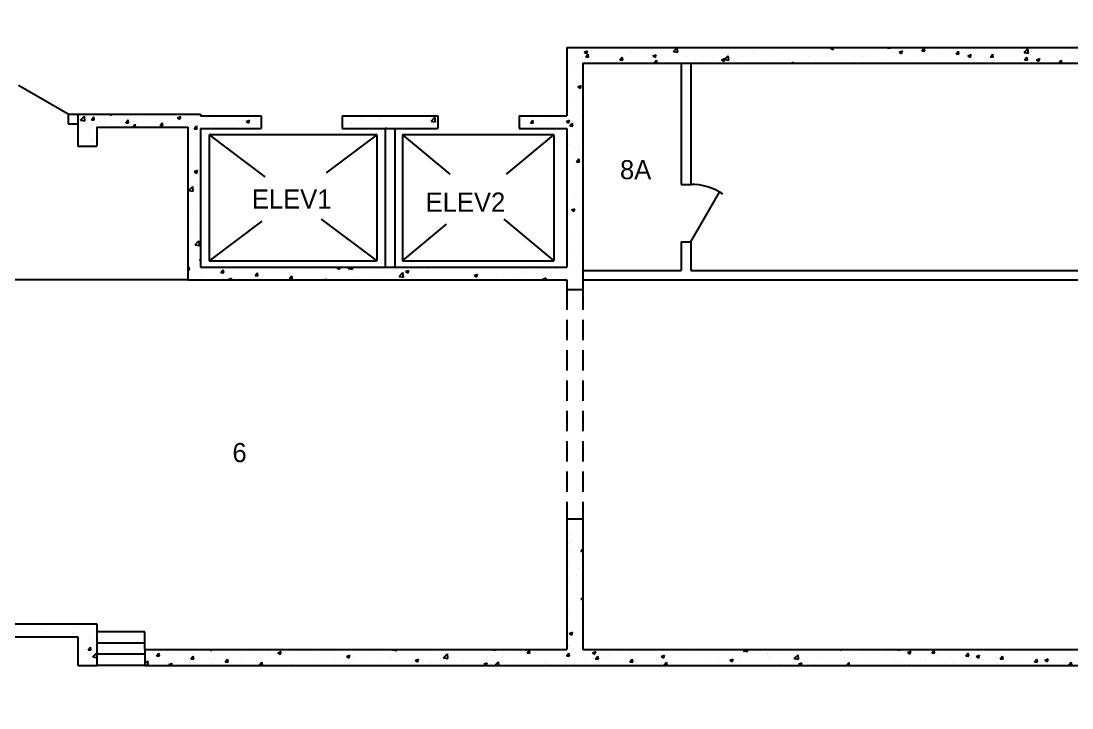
# Model space of a CAD drawing. Header units: inches. Extents: x -34849 to 37501, y -26482 to 39290.
# Drawn here: x 802 to 1461, y 13013 to 13444 of the extents above; entities that cross this region are included whole.
import ezdxf
from ezdxf.enums import TextEntityAlignment as Align

# ---------------------------------------------------------------- set-up
doc = ezdxf.new("R2010")
doc.units = ezdxf.units.IN
doc.header["$MEASUREMENT"] = 0
doc.linetypes.add('DASHED', pattern=[19.05, 12.7, -6.35])
for name, color, linetype in [('035$01DOOR', 150, 'Continuous'), ('035$01LOD', 251, 'Continuous'), ('035$01OFFICE', 7, 'Continuous'), ('035$01WAL', 7, 'Continuous'), ('035$04OFF', 7, 'Continuous')]:
    doc.layers.add(name, color=color, linetype=linetype)

# ---------------------------------------------------------------- blocks, each defined once
blk = doc.blocks.new('OFFICE')
at = {"color": 2, "linetype": 'Continuous'}
blk.add_attdef('OFFICE', text='', height=12, dxfattribs=at).set_placement((0, 0), align=Align.MIDDLE)

msp = doc.modelspace()

# ---------------------------------------------------------------- linework, layer by layer
at = {"layer": '035$01DOOR'}
for p, q in [((831.38, 13385.61), (800.2, 13403.61)), ((1222.11, 13305.61), (1240.11, 13336.79))]:
    msp.add_line(p, q, dxfattribs=at)
msp.add_arc((1222.11, 13305.61), 36, 55.77396, 90, dxfattribs=at)
at = {"layer": '035$01LOD'}
for p, q in [((919.71, 13372.61), (954.84, 13346.26)), ((1025.04, 13372.61), (919.71, 13372.61)), ((1025.04, 13372.61), (993.25, 13348.76)), ((1041.19, 13372.61), (1070.88, 13347.94)), ((1136.27, 13372.61), (1041.19, 13372.61)), ((1106.56, 13347.93), (1136.27, 13372.61)), ((952.82, 13318.45), (919.71, 13293.61)), ((990.14, 13319.79), (1025.04, 13293.61)), ((1041.19, 13293.61), (1068.84, 13316.59)), ((1104.89, 13319.68), (1136.27, 13293.61))]:
    msp.add_line(p, q, dxfattribs=at)
at = {"layer": '035$01LOD', "linetype": 'Continuous'}
for p, q in [((879.38, 13060.61), (849.38, 13060.61)), ((879.38, 13049.61), (879.38, 13060.61)), ((879.38, 13053.61), (849.38, 13053.61)), ((879.38, 13046.61), (849.38, 13046.61)), ((879.38, 13039.61), (849.38, 13039.61))]:
    msp.add_line(p, q, dxfattribs=at)
at = {"layer": '035$01WAL', "linetype": 'Continuous'}
for p, q in [((1144.39, 13427.61), (1658.38, 13427.61)), ((1144.39, 13427.61), (1144.39, 13384.61)), ((1154.39, 13417.61), (1658.38, 13417.61)), ((1154.39, 13417.61), (1154.39, 13377.61)), ((837.38, 13385.61), (914.38, 13385.61)), ((837.38, 13385.61), (837.38, 13365.61)), ((914.38, 13385.61), (914.38, 13384.61)), ((914.38, 13384.61), (952.38, 13384.61)), ((952.38, 13384.61), (952.38, 13376.61)), ((1003.38, 13384.61), (1063.38, 13384.61)), ((1003.38, 13384.61), (1003.38, 13376.61)), ((1063.38, 13384.61), (1063.38, 13376.61)), ((1114.38, 13384.61), (1144.39, 13384.61)), ((1114.38, 13384.61), (1114.38, 13376.61)), ((849.38, 13377.61), (906.38, 13377.61)), ((849.38, 13377.61), (849.38, 13365.61)), ((906.38, 13377.61), (906.38, 13281.61)), ((914.38, 13376.61), (914.38, 13289.61)), ((914.38, 13376.61), (952.38, 13376.61)), ((1003.38, 13376.61), (1063.38, 13376.61)), ((1114.38, 13376.61), (1144.39, 13376.61)), ((1144.39, 13376.61), (1144.39, 13289.61)), ((1154.39, 13377.61), (1154.39, 13275.61)), ((837.38, 13365.61), (849.38, 13365.61)), ((914.38, 13289.61), (1144.39, 13289.61)), ((906.38, 13281.61), (1144.39, 13281.61)), ((1144.39, 13281.61), (1144.39, 13275.61)), ((1144.39, 13275.61), (1154.39, 13275.61)), ((1144.39, 13131.61), (1144.39, 13049.61)), ((1144.39, 13131.61), (1154.39, 13131.61)), ((1154.39, 13131.61), (1154.39, 13049.61)), ((712.38, 13065.61), (849.38, 13065.61)), ((849.38, 13065.61), (849.38, 13039.61)), ((704.38, 13057.61), (837.38, 13057.61)), ((837.38, 13057.61), (837.38, 13039.61)), ((879.38, 13049.61), (1144.39, 13049.61)), ((879.38, 13049.61), (879.38, 13039.61)), ((1154.39, 13049.61), (1548.38, 13049.61)), ((837.38, 13039.61), (849.38, 13039.61)), ((879.38, 13039.61), (1548.38, 13039.61))]:
    msp.add_line(p, q, dxfattribs=at)
at = {"layer": '035$01WAL'}
for p, q in [((1181.73, 13427.25), (1181.73, 13427.25)), ((1200.08, 13427.24), (1200.08, 13427.24)), ((1211.37, 13424.91), (1213.71, 13427.34)), ((1214.04, 13424.49), (1213.71, 13427.34)), ((1289.22, 13427.46), (1289.22, 13427.46)), ((1309.78, 13427.09), (1311.15, 13427.61)), ((1309.78, 13427.09), (1311.28, 13426.08)), ((1311.28, 13426.08), (1311.79, 13427.61)), ((1331.29, 13427.58), (1331.29, 13427.58)), ((1345.7, 13427.25), (1346, 13427.61)), ((1345.7, 13427.25), (1347.49, 13427.09)), ((1347.49, 13427.09), (1347.39, 13427.61)), ((1367.21, 13425.37), (1368.66, 13427.09)), ((1368.32, 13427.08), (1368.32, 13427.08)), ((1369.01, 13425.21), (1368.66, 13427.09)), ((1431.52, 13424.34), (1433.85, 13426.77)), ((1434.19, 13423.92), (1433.85, 13426.77)), ((1153.7, 13422.04), (1153.7, 13422.04)), ((1155.24, 13424.62), (1157.34, 13425.42)), ((1155.24, 13424.62), (1156.73, 13423.61)), ((1156.02, 13424.57), (1156.02, 13424.57)), ((1156.2, 13421.63), (1157.64, 13423.35)), ((1156.2, 13421.63), (1157.99, 13421.47)), ((1156.73, 13423.61), (1157.34, 13425.42)), ((1157.2, 13420.87), (1157.2, 13420.87)), ((1157.25, 13420.96), (1157.25, 13420.96)), ((1157.99, 13421.47), (1157.64, 13423.35)), ((1167.88, 13425.04), (1167.88, 13425.04)), ((1169.09, 13422.88), (1169.09, 13422.88)), ((1172.04, 13423.89), (1172.04, 13423.89)), ((1176.14, 13423.37), (1176.14, 13423.37)), ((1177.72, 13419.75), (1179.16, 13421.47)), ((1179.51, 13419.59), (1179.16, 13421.47)), ((1183.65, 13424.35), (1183.65, 13424.35)), ((1184.67, 13425.13), (1184.67, 13425.13)), ((1188.05, 13423.22), (1188.05, 13423.22)), ((1195.01, 13425.85), (1195.01, 13425.85)), ((1197.74, 13426.57), (1197.74, 13426.57)), ((1198.35, 13422.22), (1200.45, 13423.02)), ((1198.35, 13422.22), (1199.84, 13421.21)), ((1199.84, 13421.21), (1200.45, 13423.02)), ((1204.07, 13422.54), (1204.07, 13422.54)), ((1211.37, 13424.91), (1214.04, 13424.5)), ((1213.76, 13425.89), (1213.76, 13425.89)), ((1220.08, 13421.86), (1220.08, 13421.86)), ((1229.77, 13425.22), (1229.77, 13425.22)), ((1230.45, 13421.43), (1230.45, 13421.43)), ((1236.1, 13421.19), (1236.1, 13421.19)), ((1241.46, 13419.81), (1243.56, 13420.62)), ((1242.96, 13418.81), (1243.57, 13420.62)), ((1243.39, 13419.94), (1245.73, 13422.38)), ((1243.89, 13421.49), (1243.89, 13421.49)), ((1246.06, 13419.53), (1245.73, 13422.38)), ((1245.78, 13424.54), (1245.78, 13424.54)), ((1245.85, 13423.54), (1245.85, 13423.54)), ((1251.4, 13422.48), (1251.4, 13422.48)), ((1252.11, 13420.51), (1252.11, 13420.51)), ((1254.12, 13422.16), (1254.12, 13422.16)), ((1261, 13425.46), (1261, 13425.46)), ((1261.8, 13423.86), (1261.8, 13423.86)), ((1262.76, 13423.98), (1262.76, 13423.98)), ((1271.62, 13425.16), (1271.62, 13425.16)), ((1277.81, 13423.19), (1277.81, 13423.19)), ((1281.71, 13426.47), (1281.71, 13426.47)), ((1293.83, 13422.51), (1293.83, 13422.51)), ((1296.3, 13421.57), (1296.3, 13421.57)), ((1306.78, 13421.75), (1306.78, 13421.75)), ((1309.84, 13421.83), (1309.84, 13421.83)), ((1313.8, 13424.58), (1313.8, 13424.58)), ((1319.14, 13420.61), (1319.14, 13420.61)), ((1322.36, 13424), (1322.36, 13424)), ((1325.86, 13421.16), (1325.86, 13421.16)), ((1330.5, 13422.1), (1330.5, 13422.1)), ((1337.76, 13426.12), (1337.76, 13426.12)), ((1341.87, 13420.48), (1341.87, 13420.48)), ((1349.45, 13424.6), (1349.45, 13424.6)), ((1352.9, 13424.68), (1355, 13425.49)), ((1352.9, 13424.68), (1354.39, 13423.68)), ((1354.39, 13423.68), (1355, 13425.49)), ((1356.96, 13425.58), (1356.96, 13425.58)), ((1367.21, 13425.37), (1369.01, 13425.21)), ((1368.13, 13420.3), (1368.13, 13420.3)), ((1377.74, 13423.09), (1377.74, 13423.09)), ((1383.53, 13422.41), (1383.53, 13422.41)), ((1388.73, 13423.49), (1390.18, 13425.21)), ((1388.73, 13423.49), (1390.52, 13423.33)), ((1390.53, 13423.33), (1390.18, 13425.21)), ((1395.24, 13426.09), (1395.24, 13426.09)), ((1396.01, 13422.28), (1398.11, 13423.09)), ((1396.01, 13422.28), (1397.5, 13421.27)), ((1397.51, 13421.27), (1398.11, 13423.09)), ((1398.25, 13420.23), (1398.25, 13420.23)), ((1398.69, 13424.33), (1398.69, 13424.33)), ((1410.25, 13421.6), (1411.69, 13423.33)), ((1410.25, 13421.6), (1412.04, 13421.45)), ((1412.04, 13421.45), (1411.7, 13423.33)), ((1414.27, 13426.58), (1414.27, 13426.58)), ((1417.2, 13422.72), (1417.2, 13422.72)), ((1424.71, 13423.71), (1424.71, 13423.71)), ((1431.52, 13424.34), (1434.18, 13423.93)), ((1431.77, 13419.72), (1433.21, 13421.44)), ((1433.56, 13419.56), (1433.21, 13421.44)), ((1436.07, 13425.21), (1436.07, 13425.21)), ((1439.13, 13419.88), (1441.23, 13420.68)), ((1440.62, 13418.87), (1441.23, 13420.68)), ((1444.46, 13420.63), (1444.46, 13420.63)), ((1460.04, 13422.88), (1460.04, 13422.88)), ((1149.15, 13419.38), (1149.15, 13419.38)), ((1177.72, 13419.75), (1179.51, 13419.59)), ((1199.23, 13417.86), (1200.68, 13419.59)), ((1199.23, 13417.86), (1201.03, 13417.71)), ((1201.03, 13417.71), (1200.68, 13419.59)), ((1214.86, 13419.18), (1214.86, 13419.18)), ((1216.11, 13417.61), (1216.11, 13341.61)), ((1222.11, 13417.61), (1222.11, 13341.61)), ((1222.12, 13417.61), (1222.2, 13417.7)), ((1222.22, 13417.61), (1222.2, 13417.7)), ((1224.94, 13419), (1224.94, 13419)), ((1236.63, 13419.15), (1236.63, 13419.15)), ((1241.46, 13419.81), (1242.96, 13418.81)), ((1243.39, 13419.94), (1246.06, 13419.53)), ((1268.12, 13419.83), (1268.12, 13419.83)), ((1276.22, 13417.72), (1276.22, 13417.72)), ((1278.81, 13418.57), (1278.81, 13418.57)), ((1284.14, 13419.16), (1284.14, 13419.16)), ((1285.1, 13417.61), (1286.68, 13418.22)), ((1286.48, 13417.61), (1286.68, 13418.22)), ((1291.62, 13419.83), (1291.62, 13419.83)), ((1300.15, 13418.48), (1300.15, 13418.48)), ((1311.63, 13419.62), (1311.63, 13419.62)), ((1316.17, 13417.8), (1316.17, 13417.8)), ((1352.55, 13418.05), (1352.55, 13418.05)), ((1357.89, 13419.8), (1357.89, 13419.8)), ((1360.25, 13420.09), (1360.25, 13420.09)), ((1373.9, 13419.13), (1373.9, 13419.13)), ((1379.38, 13417.74), (1379.38, 13417.74)), ((1386.89, 13418.73), (1386.89, 13418.73)), ((1389.92, 13418.45), (1389.92, 13418.45)), ((1405.93, 13417.77), (1405.93, 13417.77)), ((1429.31, 13418.71), (1429.31, 13418.71)), ((1431.77, 13419.72), (1433.56, 13419.56)), ((1439.13, 13419.88), (1440.62, 13418.87)), ((1453.28, 13417.84), (1454.73, 13419.56)), ((1453.28, 13417.84), (1455.08, 13417.68)), ((1455.08, 13417.68), (1454.73, 13419.56)), ((1147.04, 13413.35), (1147.04, 13413.35)), ((1152.62, 13409.04), (1152.62, 13409.04)), ((1151.25, 13402.86), (1153.35, 13403.67)), ((1151.25, 13402.86), (1152.74, 13401.86)), ((1152.46, 13404.14), (1152.46, 13404.14)), ((1152.74, 13401.86), (1153.35, 13403.67)), ((1144.72, 13397.21), (1144.72, 13397.21)), ((1147.52, 13393.99), (1147.52, 13393.99)), ((831.38, 13385.61), (837.38, 13385.61)), ((831.38, 13385.61), (831.38, 13379.61)), ((839.1, 13381.93), (841.44, 13384.36)), ((839.1, 13381.93), (841.77, 13381.51)), ((841.77, 13381.51), (841.44, 13384.36)), ((841.51, 13381.48), (841.51, 13381.48)), ((845.92, 13382.17), (847.36, 13383.89)), ((845.92, 13382.17), (847.71, 13382.01)), ((847.71, 13382.01), (847.37, 13383.89)), ((854.65, 13381.04), (854.65, 13381.04)), ((857.1, 13385.61), (858.24, 13384.84)), ((858.24, 13384.84), (858.5, 13385.61)), ((859, 13384.48), (859, 13384.48)), ((861.71, 13381.16), (861.71, 13381.16)), ((867.44, 13380.29), (868.88, 13382.01)), ((869.23, 13380.13), (868.88, 13382.01)), ((873.59, 13383.53), (873.59, 13383.53)), ((877.11, 13383.27), (877.11, 13383.27)), ((881.1, 13384.52), (881.1, 13384.52)), ((892.26, 13385.19), (892.26, 13385.19)), ((899.86, 13383.45), (901.96, 13384.25)), ((899.86, 13383.45), (901.35, 13382.44)), ((901.35, 13382.44), (901.96, 13384.25)), ((922.95, 13383), (922.95, 13383)), ((938.04, 13381.48), (938.04, 13381.48)), ((941.34, 13381.66), (941.34, 13381.66)), ((942.97, 13381.04), (945.08, 13381.85)), ((942.97, 13381.04), (944.47, 13380.04)), ((944.47, 13380.04), (945.08, 13381.85)), ((948.85, 13382.65), (948.85, 13382.65)), ((1014.79, 13382.14), (1014.79, 13382.14)), ((1016.59, 13380.77), (1016.59, 13380.77)), ((1026.68, 13383.11), (1026.68, 13383.11)), ((1027.96, 13382.27), (1027.96, 13382.27)), ((1029.95, 13384.06), (1029.95, 13384.06)), ((1059.24, 13381.36), (1061.58, 13383.79)), ((1059.24, 13381.36), (1061.91, 13380.94)), ((1061.91, 13380.94), (1061.58, 13383.79)), ((1114.65, 13382.89), (1114.65, 13382.89)), ((1115.9, 13383.45), (1115.9, 13383.45)), ((1121.49, 13380.26), (1122.93, 13381.99)), ((1122.16, 13383.88), (1122.16, 13383.88)), ((1123.28, 13380.1), (1122.93, 13381.98)), ((1131.92, 13382.77), (1131.92, 13382.77)), ((1132.8, 13381.04), (1132.8, 13381.04)), ((1143.95, 13381.11), (1146.05, 13381.92)), ((1143.95, 13381.11), (1145.44, 13380.1)), ((1145.44, 13380.1), (1146.05, 13381.91)), ((1151.24, 13382.09), (1151.24, 13382.09)), ((1153.61, 13384.05), (1153.61, 13384.05)), ((831.38, 13379.61), (837.38, 13379.61)), ((837.81, 13379.62), (837.81, 13379.62)), ((843.28, 13379.54), (843.28, 13379.54)), ((844.14, 13375.59), (844.14, 13375.59)), ((846.13, 13378.91), (846.13, 13378.91)), ((853.83, 13378.94), (853.83, 13378.94)), ((867.44, 13380.29), (869.23, 13380.13)), ((869.84, 13378.27), (869.84, 13378.27)), ((871.74, 13377.61), (873.45, 13379.4)), ((873.66, 13377.61), (873.45, 13379.4)), ((888.95, 13378.4), (890.4, 13380.13)), ((888.95, 13378.4), (890.75, 13378.25)), ((890.75, 13378.25), (890.4, 13380.13)), ((905.45, 13379.99), (905.45, 13379.99)), ((907.48, 13377.45), (907.48, 13377.45)), ((910.47, 13376.52), (911.92, 13378.25)), ((910.47, 13376.52), (912.26, 13376.36)), ((911.03, 13377.67), (911.03, 13377.67)), ((912.27, 13376.36), (911.92, 13378.24)), ((922.39, 13379.17), (922.39, 13379.17)), ((922.88, 13379.56), (922.88, 13379.56)), ((1009.08, 13379.79), (1009.08, 13379.79)), ((1009.19, 13380.11), (1009.19, 13380.11)), ((1030.17, 13376.61), (1031.3, 13377.05)), ((1030.38, 13376.61), (1030.38, 13289.61)), ((1031.16, 13376.61), (1031.3, 13377.04)), ((1036.38, 13376.61), (1036.38, 13289.61)), ((1051.37, 13379.53), (1051.37, 13379.53)), ((1060.57, 13378.44), (1060.57, 13378.44)), ((1115.31, 13378.04), (1115.31, 13378.04)), ((1121.49, 13380.26), (1123.28, 13380.11)), ((1121.49, 13376.65), (1121.49, 13376.65)), ((1137.08, 13378.9), (1137.08, 13378.9)), ((1146.32, 13378.38), (1147.76, 13380.1)), ((1146.32, 13378.38), (1148.11, 13378.22)), ((1148.11, 13378.22), (1147.76, 13380.1)), ((1147.89, 13376.04), (1147.89, 13376.04)), ((845.76, 13368.92), (845.76, 13368.92)), ((846.75, 13369.21), (846.75, 13369.21)), ((907.12, 13367.46), (907.12, 13367.46)), ((908.2, 13372.88), (908.2, 13372.88)), ((919.71, 13372.61), (919.71, 13293.61)), ((1025.04, 13372.61), (1025.04, 13293.61)), ((1041.19, 13372.61), (1041.19, 13293.61)), ((1136.27, 13372.61), (1136.27, 13293.61)), ((911.92, 13360.99), (911.92, 13360.99)), ((1145.4, 13366.76), (1145.4, 13366.76)), ((1147.5, 13365.19), (1147.5, 13365.19)), ((1151.73, 13362.73), (1151.73, 13362.73)), ((1152.37, 13366.15), (1152.37, 13366.15)), ((906.61, 13355.5), (906.61, 13355.5)), ((906.75, 13357.48), (906.75, 13357.48)), ((911.4, 13355.51), (911.4, 13355.51)), ((1150.48, 13355.81), (1151.93, 13357.54)), ((1150.48, 13355.81), (1152.27, 13355.66)), ((1150.97, 13354.86), (1150.97, 13354.86)), ((1152.27, 13355.66), (1151.93, 13357.54)), ((910.47, 13349.61), (912.57, 13350.42)), ((910.47, 13349.61), (911.96, 13348.61)), ((911.96, 13348.61), (912.57, 13350.42)), ((906.39, 13347.49), (906.39, 13347.49)), ((912.4, 13341.63), (912.4, 13341.63)), ((1153.52, 13346.06), (1153.52, 13346.06)), ((1154.33, 13341.07), (1154.33, 13341.07)), ((1216.11, 13341.61), (1222.11, 13341.61)), ((907.11, 13337.81), (909.45, 13340.24)), ((907.11, 13337.81), (909.78, 13337.39)), ((909.78, 13337.39), (909.45, 13340.24)), ((1149.61, 13335.51), (1149.61, 13335.51)), ((909.77, 13334.33), (909.77, 13334.33)), ((1152.29, 13328.16), (1152.29, 13328.16)), ((1153.97, 13331.08), (1153.97, 13331.08)), ((1154.14, 13333.69), (1154.14, 13333.69)), ((909.39, 13323.49), (909.39, 13323.49)), ((1146.24, 13321.85), (1146.24, 13321.85)), ((1147.26, 13325.52), (1149.36, 13326.33)), ((1147.26, 13325.52), (1148.75, 13324.52)), ((1148.75, 13324.51), (1149.36, 13326.33)), ((1153.75, 13322.84), (1153.75, 13322.84)), ((911.31, 13317.52), (911.31, 13317.52)), ((1153.6, 13321.09), (1153.6, 13321.09)), ((910.28, 13314.4), (910.28, 13314.4)), ((1145.86, 13311.01), (1145.86, 13311.01)), ((1153.24, 13311.11), (1153.24, 13311.11)), ((1153.44, 13308.07), (1153.44, 13308.07)), ((911.09, 13303.62), (913.42, 13306.05)), ((911.09, 13303.62), (913.76, 13303.21)), ((913.76, 13303.2), (913.43, 13306.05)), ((1153.81, 13304.25), (1153.81, 13304.25)), ((1216.11, 13305.61), (1216.11, 13287.61)), ((1216.11, 13305.61), (1222.11, 13305.61)), ((1222.11, 13305.61), (1222.11, 13287.61)), ((1149.33, 13300.67), (1149.33, 13300.67)), ((1152.87, 13301.12), (1152.87, 13301.12)), ((906.38, 13289.06), (907.05, 13289.86)), ((907.4, 13287.98), (907.05, 13289.86)), ((913.78, 13294.03), (914.38, 13294.26)), ((913.78, 13294.03), (914.38, 13293.62)), ((919.71, 13293.61), (1025.04, 13293.61)), ((921.53, 13289.12), (921.53, 13289.12)), ((963.71, 13288.54), (963.71, 13288.54)), ((1000, 13289.22), (1001.02, 13289.61)), ((1000, 13289.22), (1001.5, 13288.21)), ((1001.5, 13288.21), (1001.97, 13289.61)), ((1007.14, 13288.72), (1007.99, 13289.61)), ((1007.14, 13288.72), (1009.81, 13288.31)), ((1009.81, 13288.31), (1009.66, 13289.61)), ((1041.19, 13293.61), (1136.27, 13293.61)), ((1051.51, 13288.23), (1051.51, 13288.23)), ((1057.28, 13288.55), (1057.28, 13288.55)), ((1059.02, 13289.22), (1059.02, 13289.22)), ((1133.79, 13289.02), (1133.79, 13289.02)), ((1138.13, 13288.84), (1138.13, 13288.84)), ((1147.84, 13289), (1147.84, 13289)), ((1152.2, 13290.17), (1152.2, 13290.17)), ((1152.51, 13291.13), (1152.51, 13291.13)), ((906.38, 13281.61), (754.38, 13281.61)), ((906.38, 13288.07), (907.4, 13287.98)), ((914.48, 13283.15), (914.48, 13283.15)), ((927, 13282.63), (927, 13282.63)), ((927.12, 13286.26), (928.57, 13287.98)), ((927.12, 13286.26), (928.91, 13286.1)), ((928.92, 13286.1), (928.57, 13287.98)), ((928.72, 13282.53), (928.72, 13282.53)), ((930.5, 13282.47), (930.5, 13282.47)), ((931.68, 13281.95), (933.78, 13282.75)), ((931.68, 13281.95), (932.18, 13281.61)), ((933.4, 13281.61), (933.79, 13282.75)), ((934.39, 13281.62), (934.39, 13281.62)), ((945.95, 13285.13), (945.95, 13285.13)), ((946.21, 13285.53), (946.21, 13285.53)), ((946.51, 13281.79), (946.51, 13281.79)), ((948.64, 13284.38), (950.09, 13286.1)), ((948.64, 13284.38), (950.43, 13284.22)), ((949.97, 13283.87), (949.97, 13283.87)), ((950.43, 13284.22), (950.09, 13286.1)), ((953.46, 13286.12), (953.46, 13286.12)), ((964.82, 13287.61), (964.82, 13287.61)), ((965.37, 13285.98), (965.37, 13285.98)), ((970.16, 13282.49), (971.6, 13284.22)), ((970.16, 13282.49), (971.95, 13282.34)), ((971.95, 13282.34), (971.6, 13284.22)), ((980.53, 13287.9), (980.53, 13287.9)), ((992.51, 13281.61), (993.12, 13282.33)), ((993.26, 13281.61), (993.12, 13282.33)), ((1010.16, 13284.04), (1010.16, 13284.04)), ((1011.15, 13282.27), (1011.15, 13282.27)), ((1013.69, 13283.25), (1013.69, 13283.25)), ((1021.2, 13284.24), (1021.2, 13284.24)), ((1026.3, 13284.19), (1026.3, 13284.19)), ((1027.65, 13287.05), (1027.65, 13287.05)), ((1032.56, 13285.74), (1032.56, 13285.74)), ((1039.16, 13283.76), (1041.49, 13286.19)), ((1039.16, 13283.76), (1041.82, 13283.34)), ((1041.83, 13283.34), (1041.49, 13286.19)), ((1041.88, 13286.44), (1041.88, 13286.44)), ((1043.12, 13286.82), (1045.22, 13287.62)), ((1043.12, 13286.82), (1044.61, 13285.81)), ((1044.61, 13285.81), (1045.22, 13287.62)), ((1086.23, 13284.42), (1088.33, 13285.22)), ((1086.23, 13284.42), (1087.72, 13283.41)), ((1087.65, 13282.74), (1087.65, 13282.74)), ((1087.73, 13283.41), (1088.33, 13285.22)), ((1088.95, 13282.37), (1088.95, 13282.37)), ((1100.31, 13283.86), (1100.31, 13283.86)), ((1103.06, 13284.85), (1103.06, 13284.85)), ((1113.89, 13284.16), (1113.89, 13284.16)), ((1118.21, 13286.77), (1118.21, 13286.77)), ((1119.26, 13286.36), (1119.26, 13286.36)), ((1126.77, 13287.35), (1126.77, 13287.35)), ((1129.35, 13282.01), (1131.45, 13282.82)), ((1129.35, 13282.01), (1129.94, 13281.61)), ((1131.04, 13281.61), (1131.45, 13282.82)), ((1131.39, 13287.17), (1131.39, 13287.17)), ((1154.39, 13287.61), (1216.11, 13287.61)), ((1154.39, 13281.61), (1523.08, 13281.61)), ((1222.11, 13287.61), (1529.08, 13287.61)), ((1152.14, 13281.15), (1152.14, 13281.15)), ((1152.49, 13279.5), (1152.49, 13279.5)), ((1146.67, 13131.34), (1146.67, 13131.34)), ((1146.31, 13121.36), (1146.31, 13121.36)), ((1147.01, 13118.07), (1147.01, 13118.07)), ((1147.57, 13116.95), (1147.57, 13116.95)), ((1152.99, 13118.13), (1152.99, 13118.13)), ((1144.39, 13115.19), (1144.69, 13116.06)), ((1144.39, 13115.95), (1144.68, 13116.06)), ((1145.94, 13111.37), (1145.94, 13111.37)), ((1153.23, 13111.36), (1154.39, 13112.74)), ((1153.23, 13111.36), (1154.39, 13111.25)), ((1153.33, 13114.04), (1153.33, 13114.04)), ((1147.19, 13106.11), (1147.19, 13106.11)), ((1145.58, 13101.38), (1145.58, 13101.38)), ((1151.76, 13100.23), (1151.76, 13100.23)), ((1145.21, 13091.4), (1145.21, 13091.4)), ((1150.66, 13095.77), (1150.66, 13095.77)), ((1151.21, 13086.82), (1151.21, 13086.82)), ((1144.85, 13081.41), (1144.85, 13081.41)), ((1152.91, 13080.14), (1152.91, 13080.14)), ((1153.19, 13081.42), (1154.39, 13081.88)), ((1153.19, 13081.42), (1154.39, 13080.61)), ((1144.48, 13071.42), (1144.48, 13071.42)), ((1145.24, 13071.57), (1145.24, 13071.57)), ((1153.82, 13074.6), (1153.82, 13074.6)), ((804.26, 13065.28), (804.26, 13065.28)), ((833.82, 13065.29), (833.82, 13065.29)), ((834.76, 13064.07), (834.76, 13064.07)), ((838.13, 13065.06), (838.13, 13065.06)), ((803.51, 13061.3), (803.51, 13061.3)), ((814.87, 13062.8), (814.87, 13062.8)), ((817.27, 13061.07), (817.27, 13061.07)), ((834.45, 13059.33), (834.45, 13059.33)), ((1145.89, 13059.66), (1147.99, 13060.47)), ((1145.89, 13059.66), (1147.38, 13058.66)), ((1145.93, 13062.77), (1145.93, 13062.77)), ((1147.39, 13058.65), (1147.99, 13060.47)), ((1151.67, 13062.24), (1151.67, 13062.24)), ((1153.44, 13063.76), (1153.44, 13063.76)), ((841.85, 13053.17), (841.85, 13053.17)), ((843.8, 13049.33), (845.25, 13051.05)), ((844.8, 13055.94), (844.8, 13055.94)), ((845.6, 13049.17), (845.25, 13051.05)), ((1145.55, 13051.93), (1145.55, 13051.93)), ((1145.72, 13052.21), (1145.72, 13052.21)), ((843.8, 13049.33), (845.6, 13049.17)), ((846.85, 13045), (849.19, 13047.44)), ((846.85, 13045), (849.38, 13044.61)), ((849.38, 13045.87), (849.19, 13047.44)), ((879.86, 13045.64), (879.86, 13045.64)), ((886.84, 13045.57), (888.28, 13047.29)), ((886.84, 13045.57), (888.63, 13045.41)), ((888.63, 13045.41), (888.29, 13047.29)), ((893.2, 13048.59), (893.2, 13048.59)), ((895.44, 13047.89), (895.44, 13047.89)), ((908.36, 13043.68), (909.8, 13045.41)), ((910.15, 13043.53), (909.8, 13045.41)), ((920.17, 13049.61), (921.2, 13048.91)), ((921.2, 13048.91), (921.44, 13049.61)), ((923.6, 13044.73), (923.6, 13044.73)), ((931.11, 13045.72), (931.11, 13045.72)), ((937.94, 13049.11), (937.94, 13049.11)), ((939.65, 13044.1), (939.65, 13044.1)), ((941.22, 13044.18), (941.22, 13044.18)), ((942.47, 13047.22), (942.47, 13047.22)), ((953.96, 13048.43), (953.96, 13048.43)), ((956.62, 13046.29), (956.62, 13046.29)), ((957.14, 13047.1), (957.14, 13047.1)), ((962.82, 13047.52), (964.92, 13048.32)), ((962.82, 13047.52), (964.32, 13046.51)), ((964.32, 13046.51), (964.93, 13048.32)), ((969.97, 13047.75), (969.97, 13047.75)), ((971.77, 13048.21), (971.77, 13048.21)), ((985.99, 13047.08), (985.99, 13047.08)), ((1002, 13046.4), (1002, 13046.4)), ((1005.94, 13045.12), (1008.04, 13045.92)), ((1005.94, 13045.12), (1007.43, 13044.11)), ((1007.43, 13044.11), (1008.04, 13045.92)), ((1010.21, 13045.34), (1010.21, 13045.34)), ((1017.54, 13044.51), (1017.54, 13044.51)), ((1018.02, 13045.72), (1018.02, 13045.72)), ((1029.16, 13047.84), (1029.16, 13047.84)), ((1033.13, 13046.76), (1033.13, 13046.76)), ((1034.03, 13045.05), (1034.03, 13045.05)), ((1034.98, 13049.4), (1035.19, 13049.61)), ((1034.98, 13049.4), (1037.65, 13048.98)), ((1036.67, 13048.82), (1036.67, 13048.82)), ((1037.65, 13048.98), (1037.58, 13049.61)), ((1043.38, 13044.22), (1043.38, 13044.22)), ((1048.53, 13048.87), (1048.53, 13048.87)), ((1050.04, 13044.37), (1050.04, 13044.37)), ((1060.88, 13047.22), (1060.88, 13047.22)), ((1067, 13044.43), (1069.33, 13046.87)), ((1067, 13044.43), (1069.67, 13044.02)), ((1069.67, 13044.02), (1069.34, 13046.87)), ((1094.3, 13045.17), (1094.3, 13045.17)), ((1096.9, 13045.96), (1096.9, 13045.96)), ((1097.85, 13049.31), (1098.11, 13049.61)), ((1097.85, 13049.31), (1099.65, 13049.15)), ((1099.65, 13049.15), (1099.56, 13049.61)), ((1103.06, 13046.64), (1103.06, 13046.64)), ((1104.41, 13046.95), (1104.41, 13046.95)), ((1109.46, 13047.09), (1109.46, 13047.09)), ((1115.78, 13048.45), (1115.78, 13048.45)), ((1117.93, 13049.61), (1118.87, 13048.98)), ((1118.87, 13048.98), (1119.08, 13049.61)), ((1119.37, 13047.42), (1120.82, 13049.15)), ((1119.37, 13047.42), (1121.16, 13047.27)), ((1121.17, 13047.27), (1120.82, 13049.15)), ((1125.04, 13049.34), (1125.04, 13049.34)), ((1144.2, 13045.54), (1145.65, 13047.26)), ((1144.2, 13045.54), (1146, 13045.38)), ((1146, 13045.38), (1145.65, 13047.26)), ((1160.49, 13047.58), (1162.59, 13048.39)), ((1160.49, 13047.58), (1161.98, 13046.58)), ((1161.98, 13046.58), (1162.59, 13048.39)), ((1162.41, 13043.66), (1163.85, 13045.38)), ((1164.2, 13043.5), (1163.85, 13045.38)), ((1164.65, 13044.09), (1164.65, 13044.09)), ((1167, 13045.15), (1167, 13045.15)), ((1170.81, 13045.63), (1170.81, 13045.63)), ((1172.16, 13045.07), (1172.16, 13045.07)), ((1183.52, 13046.57), (1183.52, 13046.57)), ((1184.5, 13048.16), (1184.5, 13048.16)), ((1186.21, 13047.74), (1186.21, 13047.74)), ((1202.47, 13049.07), (1202.47, 13049.07)), ((1203.6, 13045.18), (1205.7, 13045.99)), ((1203.6, 13045.18), (1205.09, 13044.17)), ((1205.09, 13044.17), (1205.7, 13045.99)), ((1206.47, 13049.5), (1206.47, 13049.5)), ((1222.49, 13048.82), (1222.49, 13048.82)), ((1238.5, 13048.15), (1238.5, 13048.15)), ((1247.14, 13045.96), (1247.14, 13045.96)), ((1251.27, 13044.7), (1251.27, 13044.7)), ((1254.51, 13047.47), (1254.51, 13047.47)), ((1255.12, 13048.83), (1255.88, 13049.61)), ((1255.12, 13048.83), (1257.79, 13048.41)), ((1257.79, 13048.41), (1257.65, 13049.61)), ((1262.72, 13048.21), (1262.72, 13048.21)), ((1270.21, 13047.19), (1270.21, 13047.19)), ((1270.53, 13046.79), (1270.53, 13046.79)), ((1270.73, 13045.27), (1270.73, 13045.27)), ((1277.72, 13048.18), (1277.72, 13048.18)), ((1286.54, 13046.12), (1286.54, 13046.12)), ((1287.14, 13043.86), (1289.48, 13046.3)), ((1288.23, 13048.27), (1288.23, 13048.27)), ((1289.81, 13043.45), (1289.48, 13046.3)), ((1296.23, 13049.47), (1296.23, 13049.47)), ((1302.56, 13045.44), (1302.56, 13045.44)), ((1308.49, 13044.5), (1308.49, 13044.5)), ((1312.25, 13048.79), (1312.25, 13048.79)), ((1312.91, 13044.69), (1312.91, 13044.69)), ((1315.69, 13049.61), (1316.53, 13049.05)), ((1316.53, 13049.04), (1316.72, 13049.61)), ((1318.57, 13044.76), (1318.57, 13044.76)), ((1323.9, 13046.62), (1323.9, 13046.62)), ((1328.26, 13048.12), (1328.26, 13048.12)), ((1330.41, 13047.69), (1330.41, 13047.69)), ((1334.59, 13044.09), (1334.59, 13044.09)), ((1337.96, 13045.32), (1337.96, 13045.32)), ((1339.05, 13048.54), (1339.05, 13048.54)), ((1344.28, 13047.44), (1344.28, 13047.44)), ((1345.47, 13046.3), (1345.47, 13046.3)), ((1351.9, 13049.28), (1352.18, 13049.61)), ((1351.9, 13049.28), (1353.7, 13049.12)), ((1356.83, 13047.8), (1356.83, 13047.8)), ((1358.15, 13047.65), (1360.25, 13048.46)), ((1358.15, 13047.65), (1359.64, 13046.64)), ((1359.64, 13046.64), (1360.25, 13048.45)), ((1360.29, 13046.76), (1360.29, 13046.76)), ((1373.42, 13047.4), (1374.87, 13049.12)), ((1373.42, 13047.4), (1375.22, 13047.24)), ((1375.22, 13047.24), (1374.87, 13049.12)), ((1376.31, 13046.09), (1376.31, 13046.09)), ((1384.82, 13044.83), (1384.82, 13044.83)), ((1392.32, 13045.41), (1392.32, 13045.41)), ((1394.35, 13046.2), (1394.35, 13046.2)), ((1394.94, 13045.52), (1396.39, 13047.24)), ((1394.94, 13045.52), (1396.73, 13045.36)), ((1396.73, 13045.36), (1396.39, 13047.24)), ((1400.41, 13047.08), (1400.41, 13047.08)), ((1401.26, 13045.25), (1403.36, 13046.05)), ((1401.26, 13045.25), (1402.75, 13044.24)), ((1402.76, 13044.24), (1403.36, 13046.05)), ((1408.34, 13044.73), (1408.34, 13044.73)), ((1408.77, 13049.12), (1408.86, 13049.61)), ((1411.85, 13049.21), (1411.85, 13049.21)), ((1413.21, 13044.43), (1413.21, 13044.43)), ((1415.81, 13049.19), (1415.81, 13049.19)), ((1416.46, 13043.63), (1417.9, 13045.36)), ((1418.25, 13043.47), (1417.91, 13045.36)), ((1424.58, 13045.93), (1424.58, 13045.93)), ((1443.52, 13048.42), (1443.52, 13048.42)), ((1451.03, 13049.41), (1451.03, 13049.41)), ((849.3, 13041.6), (849.3, 13041.6)), ((879.38, 13040.56), (881.21, 13042.47)), ((879.38, 13039.96), (881.54, 13039.62)), ((881.54, 13039.62), (881.21, 13042.47)), ((885.78, 13039.75), (885.78, 13039.75)), ((893.29, 13040.74), (893.29, 13040.74)), ((894.5, 13040.25), (896.6, 13041.05)), ((894.5, 13040.25), (895.44, 13039.61)), ((896.12, 13039.61), (896.61, 13041.05)), ((904.65, 13042.24), (904.65, 13042.24)), ((908.36, 13043.68), (910.15, 13043.53)), ((910.48, 13040.01), (910.48, 13040.01)), ((922.15, 13041.1), (922.15, 13041.1)), ((925.63, 13041.93), (925.63, 13041.93)), ((929.87, 13041.8), (931.32, 13043.52)), ((929.87, 13041.8), (931.67, 13041.64)), ((931.67, 13041.64), (931.32, 13043.52)), ((951.39, 13039.92), (952.84, 13041.64)), ((951.39, 13039.92), (953.18, 13039.76)), ((953.19, 13039.76), (952.84, 13041.64)), ((972.39, 13040.36), (972.39, 13040.36)), ((974.23, 13039.61), (974.36, 13039.76)), ((974.38, 13039.61), (974.36, 13039.76)), ((986.99, 13040.48), (986.99, 13040.48)), ((991.34, 13042.86), (991.34, 13042.86)), ((998.85, 13043.84), (998.85, 13043.84)), ((1002.39, 13042.59), (1002.39, 13042.59)), ((1025.89, 13041.22), (1025.89, 13041.22)), ((1049.05, 13042.71), (1051.15, 13043.52)), ((1049.05, 13042.71), (1050.54, 13041.71)), ((1050.55, 13041.71), (1051.15, 13043.52)), ((1059.09, 13040.98), (1059.09, 13040.98)), ((1063.32, 13040.81), (1063.32, 13040.81)), ((1066.06, 13043.69), (1066.06, 13043.69)), ((1066.6, 13041.97), (1066.6, 13041.97)), ((1068.06, 13040.63), (1068.06, 13040.63)), ((1077.96, 13043.47), (1077.96, 13043.47)), ((1078.9, 13043.05), (1078.9, 13043.05)), ((1082.07, 13043.02), (1082.07, 13043.02)), ((1085.56, 13043.64), (1085.56, 13043.64)), ((1092.17, 13040.31), (1094.27, 13041.12)), ((1092.17, 13040.31), (1093.2, 13039.61)), ((1093.76, 13039.61), (1094.27, 13041.12)), ((1098.09, 13042.34), (1098.09, 13042.34)), ((1099.15, 13039.61), (1101.35, 13041.9)), ((1101.62, 13039.61), (1101.35, 13041.9)), ((1114.1, 13041.66), (1114.1, 13041.66)), ((1130.12, 13040.99), (1130.12, 13040.99)), ((1134.34, 13040.1), (1134.34, 13040.1)), ((1143.39, 13041.46), (1143.39, 13041.46)), ((1149.02, 13041.59), (1149.02, 13041.59)), ((1149.45, 13040.31), (1149.45, 13040.31)), ((1152.82, 13042.15), (1152.82, 13042.15)), ((1155.23, 13043.38), (1155.23, 13043.38)), ((1162.15, 13039.63), (1162.15, 13039.63)), ((1162.41, 13043.66), (1164.2, 13043.5)), ((1183.92, 13041.78), (1185.37, 13043.5)), ((1183.92, 13041.78), (1185.72, 13041.62)), ((1185.72, 13041.62), (1185.37, 13043.5)), ((1201, 13039.68), (1201, 13039.68)), ((1205.44, 13039.89), (1206.89, 13041.62)), ((1205.44, 13039.89), (1207.24, 13039.74)), ((1207.24, 13039.73), (1206.89, 13041.62)), ((1213.45, 13039.72), (1213.45, 13039.72)), ((1216.58, 13041.93), (1216.58, 13041.93)), ((1228.3, 13039.61), (1228.41, 13039.73)), ((1228.43, 13039.61), (1228.41, 13039.73)), ((1231.99, 13044.04), (1231.99, 13044.04)), ((1232.4, 13042.21), (1232.4, 13042.21)), ((1239.91, 13043.2), (1239.91, 13043.2)), ((1246.71, 13042.78), (1248.81, 13043.58)), ((1246.71, 13042.78), (1248.21, 13041.77)), ((1248.21, 13041.77), (1248.82, 13043.58)), ((1253.24, 13042.27), (1253.24, 13042.27)), ((1277.76, 13040.33), (1277.76, 13040.33)), ((1287.14, 13043.86), (1289.81, 13043.45)), ((1289.83, 13040.38), (1291.93, 13041.18)), ((1289.83, 13040.38), (1290.96, 13039.61)), ((1291.4, 13039.61), (1291.93, 13041.18)), ((1292.91, 13042.26), (1292.91, 13042.26)), ((1295.42, 13041.69), (1295.42, 13041.69)), ((1300.14, 13040.34), (1300.14, 13040.34)), ((1307.65, 13041.33), (1307.65, 13041.33)), ((1319.01, 13042.82), (1319.01, 13042.82)), ((1319.84, 13039.61), (1321.5, 13041.33)), ((1321.7, 13039.61), (1321.5, 13041.33)), ((1350.6, 13043.41), (1350.6, 13043.41)), ((1354.27, 13040.8), (1354.27, 13040.8)), ((1359.36, 13040.2), (1359.36, 13040.2)), ((1366.62, 13042.73), (1366.62, 13042.73)), ((1369.67, 13042.91), (1369.67, 13042.91)), ((1376.86, 13043.2), (1376.86, 13043.2)), ((1382.63, 13042.06), (1382.63, 13042.06)), ((1386.76, 13040.95), (1386.76, 13040.95)), ((1398.65, 13041.38), (1398.65, 13041.38)), ((1405.7, 13043.44), (1405.7, 13043.44)), ((1414.66, 13040.7), (1414.66, 13040.7)), ((1416.46, 13043.63), (1418.25, 13043.48)), ((1424.35, 13044.06), (1424.35, 13044.06)), ((1430.6, 13041.13), (1430.6, 13041.13)), ((1430.68, 13040.03), (1430.68, 13040.03)), ((1437.98, 13041.75), (1439.42, 13043.47)), ((1437.98, 13041.75), (1439.77, 13041.59)), ((1439.77, 13041.59), (1439.42, 13043.47)), ((1440.37, 13043.38), (1440.37, 13043.38)), ((1444.38, 13042.84), (1446.48, 13043.65)), ((1444.38, 13042.84), (1445.87, 13041.84)), ((1445.87, 13041.84), (1446.48, 13043.65)), ((1446.18, 13043.38), (1446.18, 13043.38)), ((1456.38, 13042.7), (1456.38, 13042.7)), ((1459.49, 13039.87), (1460.94, 13041.59)), ((1459.49, 13039.87), (1461.29, 13039.71)), ((1461.29, 13039.71), (1460.94, 13041.59))]:
    msp.add_line(p, q, dxfattribs=at)
at = {"layer": '035$01WAL', "linetype": 'DASHED'}
for p, q in [((1144.39, 13275.61), (1144.39, 13131.61)), ((1154.39, 13275.61), (1154.39, 13131.61))]:
    msp.add_line(p, q, dxfattribs=at)
at = {"layer": '035$04OFF', "color": 1}
msp.add_circle((4615.61, 6404.23, 0), 32885.87, dxfattribs=at)

# ---------------------------------------------------------------- block references
at = {"layer": '035$01OFFICE', "color": 7}
ref = msp.add_blockref('OFFICE', (1187.54, 13350.82, 0), dxfattribs=at)
ref.add_attrib('OFFICE', '8A', dxfattribs={"layer": '0', "color": 7, "linetype": 'Continuous', "height": 12}).set_placement((1187.54, 13350.82, 0), align=Align.MIDDLE)
ref = msp.add_blockref('OFFICE', (971.61, 13332.38, 0), dxfattribs=at)
ref.add_attrib('OFFICE', 'ELEV1', dxfattribs={"layer": '0', "color": 7, "linetype": 'Continuous', "height": 12}).set_placement((971.61, 13332.38, 0), align=Align.MIDDLE)
ref = msp.add_blockref('OFFICE', (1080.7, 13330.54, 0), dxfattribs=at)
ref.add_attrib('OFFICE', 'ELEV2', dxfattribs={"layer": '0', "color": 7, "linetype": 'Continuous', "height": 12}).set_placement((1080.7, 13330.54, 0), align=Align.MIDDLE)
ref = msp.add_blockref('OFFICE', (938.88, 13173.22, 0), dxfattribs=at)
ref.add_attrib('OFFICE', '6', dxfattribs={"layer": '0', "color": 7, "linetype": 'Continuous', "height": 12}).set_placement((938.88, 13173.22, 0), align=Align.MIDDLE)

doc.saveas('drawing.dxf')
